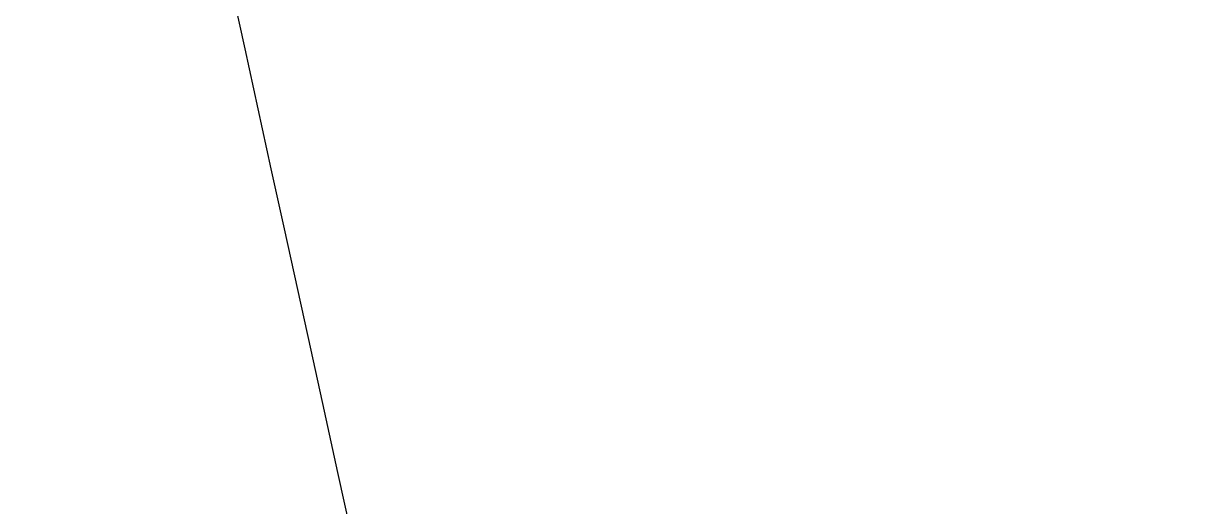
# Model space of a CAD drawing. Header units: millimetres. Extents: x 0 to 2895, y -1316 to 884.
# Drawn here: x 1257.832 to 1260.22, y 849.711 to 850.704 of the extents above; entities that cross this region are included whole.
import ezdxf

# ---------------------------------------------------------------- set-up
doc = ezdxf.new("R2010")
doc.units = ezdxf.units.MM
doc.layers.add('Blocks', color=7, linetype='Continuous')
doc.layers.add('Blocks$Inner', color=7, linetype='Continuous', lineweight=25, true_color=0x007f00)

# ---------------------------------------------------------------- blocks, each defined once
blk = doc.blocks.new('PK24 Side')
at = {"layer": 'Blocks$Inner'}
for points, knots in [([(-124.1991, 871.213), (-123.2022, 873.1966), (-121.1364, 876.6824), (-118.3748, 879.8363), (-116.0579, 881.6375), (-114.565, 882.4624), (-113.3437, 882.9418), (-112.4142, 883.2111), (-111.6287, 883.3606), (-110.993, 883.4343), (-110.5142, 883.4691), (-110.0273, 883.4733), (-109.3606, 883.4266), (-108.1564, 883.2214), (-105.6186, 882.3537), (-102.536, 880.5117), (-99.4953, 878.2048), (-97.2918, 876.339), (-95.5664, 874.7509), (-94.4416, 873.6649), (-93.8258, 873.0565), (-93.379, 872.6112), (-92.9452, 872.1644), (-92.3793, 871.5492), (-91.4234, 870.4346), (-89.6348, 868.0618), (-87.3646, 864.3542), (-85.2926, 860.4584), (-83.85, 857.7581), (-83.0155, 856.2391), (-82.3777, 855.1201), (-81.7387, 854.0101), (-80.9027, 852.5211), (-79.4674, 849.9064), (-77.4853, 846.1444), (-75.1682, 841.6055), (-72.8472, 837.0652), (-70.5286, 832.5197), (-67.4968, 826.4321), (-63.7146, 818.8188), (-59.1837, 809.6781), (-54.6179, 800.5563), (-50.7739, 792.9712), (-48.0418, 787.6839), (-46.4533, 784.6767), (-45.2389, 782.4359), (-44.0287, 780.1848), (-42.4407, 777.1529), (-40.4481, 773.3577), (-38.3491, 769.6474), (-36.5475, 766.7854), (-35.1141, 764.7121), (-33.6086, 762.7022), (-31.539, 760.0751), (-27.7319, 755.6363), (-24.1577, 752.0973), (-21.636, 749.8568)], [35.307001, 35.307001, 35.307001, 35.307001, 35.334779, 35.362557, 35.376446, 35.390335, 35.397279, 35.404224, 35.411168, 35.41464, 35.418113, 35.421585, 35.425057, 35.432001, 35.44589, 35.473668, 35.487557, 35.501446, 35.515335, 35.522279, 35.525751, 35.529224, 35.532696, 35.536168, 35.543113, 35.557001, 35.584779, 35.612557, 35.626446, 35.63339, 35.640335, 35.647279, 35.654224, 35.668113, 35.69589, 35.723668, 35.751446, 35.779224, 35.807001, 35.862557, 35.918113, 35.973668, 36.029224, 36.057001, 36.07089, 36.084779, 36.098668, 36.112557, 36.140335, 36.168113, 36.182001, 36.19589, 36.209779, 36.223668, 36.251446, 36.307001, 36.307001, 36.307001, 36.307001]), ([(-114.7475, 851.0164), (-112.4979, 840.6854), (-105.0585, 809.2205), (-91.7549, 762.5901), (-77.7169, 716.1935), (-62.5112, 670.1487), (-45.9966, 624.5585), (-27.8004, 579.6144), (-10.7854, 542.937), (4.4554, 514.4305), (16.6587, 493.4751), (29.3783, 472.8358), (46.8296, 445.6366), (69.6374, 412.2747), (98.6041, 373.3861), (129.1028, 335.6846), (161.2304, 299.3566), (195.1825, 264.7188), (225.2082, 237.6442), (250.5653, 217.5747), (270.3148, 203.4948), (290.8675, 190.6684), (312.3499, 179.2743), (334.86, 170.2663), (358.6032, 164.7578), (382.9644, 163.1806), (407.0569, 165.8835), (430.7546, 171.3351), (454.0499, 177.9287), (477.0699, 185.5259), (499.7958, 194.0055), (522.24, 203.1603), (551.9163, 215.9909), (588.6785, 232.7351), (632.5449, 253.3651), (676.3882, 274.0617), (720.3687, 294.4504), (764.6027, 314.2907), (809.1724, 333.3752), (854.1238, 351.5428), (899.4922, 368.6431), (945.3088, 384.5047), (991.5177, 399.1801), (1038.0542, 412.7933), (1084.8687, 425.4062), (1132.0049, 436.7652), (1179.4676, 446.6784), (1219.2584, 453.6926), (1251.2213, 458.5772), (1275.2283, 461.881), (1299.2553, 464.8731), (1319.3332, 467.1631), (1335.4284, 468.8925), (1347.4915, 470.1244), (1359.5367, 471.289), (1371.5426, 472.3596), (1383.5239, 473.4104), (1393.5421, 474.4595), (1401.6084, 475.4976), (1406.6732, 476.2589), (1410.7543, 476.9286), (1414.8015, 477.7362), (1417.6605, 478.7402), (1419.5717, 480.1201)], [0, 0, 0, 0, 0.02439, 0.04878, 0.073171, 0.097561, 0.121951, 0.146341, 0.170732, 0.182927, 0.195122, 0.207317, 0.219512, 0.243902, 0.268293, 0.292683, 0.317073, 0.341463, 0.365854, 0.378049, 0.390244, 0.402439, 0.414634, 0.426829, 0.439024, 0.45122, 0.463415, 0.47561, 0.487805, 0.5, 0.512195, 0.52439, 0.536585, 0.560976, 0.585366, 0.609756, 0.634146, 0.658537, 0.682927, 0.707317, 0.731707, 0.756098, 0.780488, 0.804878, 0.829268, 0.853659, 0.878049, 0.902439, 0.914634, 0.926829, 0.939024, 0.95122, 0.957317, 0.963415, 0.969512, 0.97561, 0.981707, 0.987805, 0.990854, 0.993902, 0.995427, 0.996951, 1, 1, 1, 1])]:
    blk.add_open_spline(points, degree=3, knots=knots, dxfattribs=at)

msp = doc.modelspace()

# ---------------------------------------------------------------- block references
at = {"layer": 'Blocks'}
msp.add_blockref('PK24 Side', (1372.9549, 0), dxfattribs=at)

doc.saveas('drawing.dxf')
